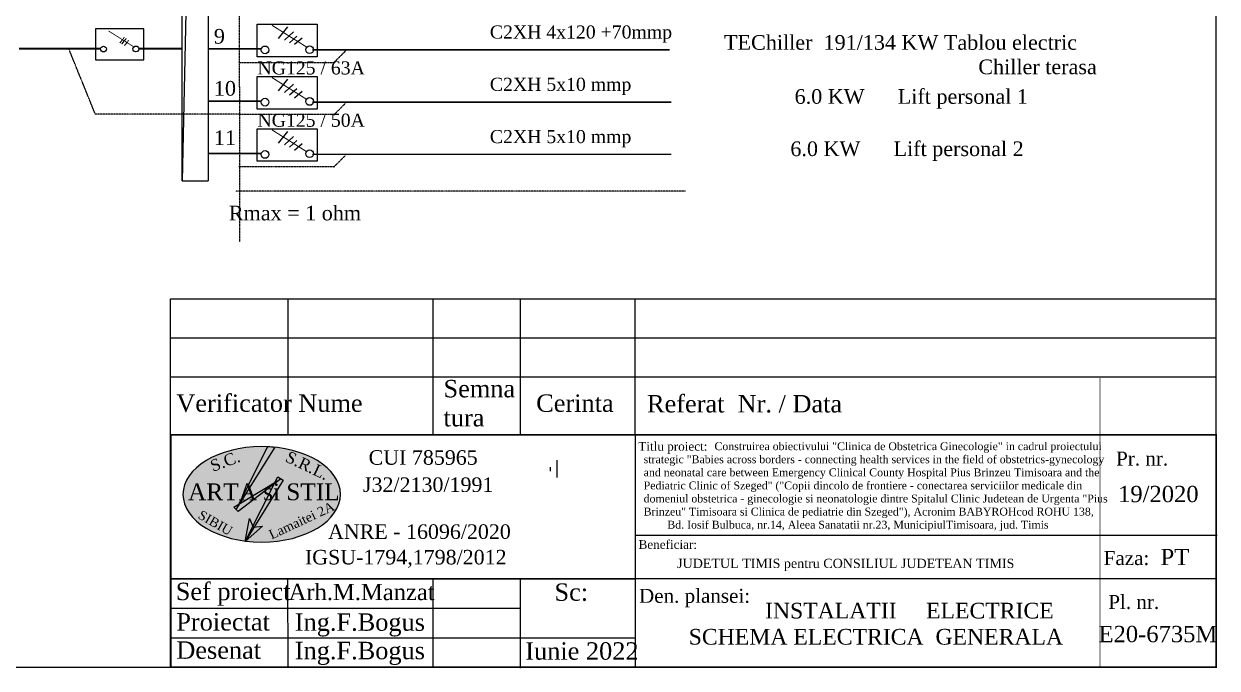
# Model space of a CAD drawing. Header units: inches. Extents: x -369701 to 85886, y 28217 to 66726.
# Drawn here: x -363964 to -353692, y 28219 to 33763 of the extents above; entities that cross this region are included whole.
import ezdxf

# ---------------------------------------------------------------- set-up
doc = ezdxf.new("R2010")
doc.units = ezdxf.units.IN
doc.header["$MEASUREMENT"] = 0
doc.linetypes.add('DOUBLE_DASHED', pattern=[1.093611, 0.529167, -0.211667, 0.141111, -0.211667])
doc.layers.add('Circuite', color=7, linetype='Continuous', lineweight=25)
for name, color, linetype in [('circuite prize normal', 7, 'Continuous'), ('ELECTRICAL', 7, 'Continuous'), ('Texte', 7, 'Continuous'), ('Z _ layout _ CARTUS', 7, 'Continuous')]:
    doc.layers.add(name, color=color, linetype=linetype)
doc.layers.add('Object_Pen_No__90', color=7, linetype='Continuous', lineweight=20, true_color=0xff4a04)
doc.layers.add('Slab_Pen_No__111', color=7, linetype='Continuous', lineweight=5, true_color=0x9e9e9e)
doc.styles.add('GENERATED_STYLE_1', font='arialbd.ttf')
doc.styles.add('GENERATED_STYLE_2', font='arial.ttf')
doc.styles.get("Standard").update_dxf_attribs({"font": 'arial.ttf'})

msp = doc.modelspace()

# ---------------------------------------------------------------- hatches: boundary and pattern name
at = {"layer": 'ELECTRICAL', "linetype": 'Continuous', "true_color": 0x7fd2f5}
h = msp.add_hatch(color=141, dxfattribs=at)
edge = h.paths.add_edge_path()
edge.add_ellipse((-361917, 29714), major_axis=(-678, 0), ratio=0.605763, start_angle=0, end_angle=360, ccw=False)
h.paths.add_polyline_path([(-361892, 29408), (-361321, 29674), (-361269, 29562), (-361840, 29296)], flags=9)
h.paths.add_polyline_path([(-362441, 29609), (-362145, 29441), (-362206, 29335), (-362501, 29504)], flags=24)
h.paths.add_polyline_path([(-361691, 30125), (-361319, 29948), (-361385, 29810), (-361757, 29987)], flags=25)
h.paths.add_polyline_path([(-362405, 30014), (-362138, 30115), (-362085, 29973), (-362351, 29872)], flags=25)
h.paths.add_polyline_path([(-362594, 29844), (-361253, 29844), (-361253, 29621), (-362594, 29621)], flags=25)
at = {"layer": 'ELECTRICAL', "linetype": 'Continuous'}
h = msp.add_hatch(color=1, dxfattribs=at)
h.paths.add_polyline_path([(-361800, 30119), (-361867, 30125), (-362116, 29628), (-362108, 29633)])
h.paths.add_polyline_path([(-362116, 29628), (-362156, 29604), (-362137, 29585)])
h.paths.add_polyline_path([(-362108, 29633), (-362116, 29628), (-362137, 29585)], flags=17)
h.paths.add_polyline_path([(-361810, 29803), (-361803, 29816), (-362108, 29633), (-362137, 29585), (-362119, 29567)])
h.paths.add_polyline_path([(-361751, 29847), (-361803, 29816), (-361810, 29803)], flags=17)
h.paths.add_polyline_path([(-361751, 29847), (-361810, 29803), (-361994, 29440), (-361991, 29431), (-361984, 29432), (-361731, 29835), (-361778, 29864), (-361803, 29816)])
h.paths.add_polyline_path([(-361911, 29441), (-361984, 29432), (-362060, 29309)])
h.paths.add_polyline_path([(-361984, 29432), (-361991, 29431), (-361994, 29440), (-362060, 29309)])
h.paths.add_polyline_path([(-361994, 29440), (-362022, 29507), (-362060, 29309)])

# ---------------------------------------------------------------- linework, layer by layer
at = {"layer": 'Circuite', "linetype": 'DOUBLE_DASHED'}
for p, q in [((-363136, 33600), (-363099, 33647)), ((-363120, 33591), (-363083, 33637)), ((-363098, 33576), (-363061, 33622))]:
    msp.add_line(p, q, dxfattribs=at)
at = {"layer": 'Circuite', "linetype": 'Continuous', "ltscale": 2}
msp.add_line((-358695, 29364), (-353692, 29364), dxfattribs=at)
at = {"layer": 'Circuite', "linetype": 'Continuous'}
msp.add_lwpolyline([(-363349, 33453), (-362931, 33453), (-362931, 33719), (-363349, 33719)], close=True, dxfattribs=at)
at = {"layer": 'Circuite', "linetype": 'Continuous', "flags": 128}
for points, const_width in [([(-363010, 33560), (-363236, 33702)], 6.81), ([(-363636, 33549), (-364007, 33549)], 17), ([(-363304, 33549), (-363675, 33549)], 17), ([(-362603, 33549), (-362974, 33549)], 17)]:
    msp.add_lwpolyline(points, dxfattribs=dict(at, const_width=const_width))
at = {"layer": 'Circuite', "linetype": 'Continuous'}
for centre in [(-363279, 33546), (-363000, 33547)]:
    msp.add_circle(centre, 25, dxfattribs=at)
at = {"layer": 'ELECTRICAL', "linetype": 'DOUBLE_DASHED'}
for p, q in [((-362124, 66063), (-362109, 31887)), ((-363349, 32985), (-363575, 33543)), ((-361296, 33430), (-361195, 33531)), ((-362116, 33430), (-361296, 33430)), ((-361296, 32980), (-361195, 33081)), ((-362116, 32985), (-363349, 32985)), ((-362116, 32985), (-361296, 32985)), ((-361296, 32530), (-361195, 32631)), ((-362116, 32535), (-361296, 32535)), ((-358268, 32322), (-362142, 32323))]:
    msp.add_line(p, q, dxfattribs=at)
at = {"layer": 'ELECTRICAL', "linetype": 'Continuous'}
for p, q in [((-362377, 43024), (-362601, 32413)), ((-361771, 33637), (-361693, 33736)), ((-361721, 33622), (-361643, 33694)), ((-361679, 33601), (-361615, 33658)), ((-361634, 33587), (-361570, 33644)), ((-361771, 33187), (-361693, 33286)), ((-361721, 33172), (-361643, 33244)), ((-361679, 33151), (-361615, 33208)), ((-361634, 33127), (-361570, 33184)), ((-361771, 32737), (-361693, 32836)), ((-361721, 32722), (-361643, 32793)), ((-361679, 32701), (-361615, 32758)), ((-361634, 32677), (-361570, 32734)), ((-362601, 32413), (-362377, 32413)), ((-361867, 30125), (-362137, 29585)), ((-362137, 29585), (-361800, 30119)), ((-361867, 30125), (-361800, 30119)), ((-362156, 29604), (-361751, 29847)), ((-361751, 29847), (-362119, 29567)), ((-362060, 29309), (-361778, 29864)), ((-361731, 29835), (-362060, 29309)), ((-361778, 29864), (-361731, 29835)), ((-362119, 29567), (-362156, 29604)), ((-362060, 29309), (-362022, 29507)), ((-362022, 29507), (-361991, 29431)), ((-361911, 29441), (-362060, 29309)), ((-361991, 29431), (-361911, 29441))]:
    msp.add_line(p, q, dxfattribs=at)
at = {"layer": 'ELECTRICAL', "linetype": 'Continuous', "flags": 128}
msp.add_lwpolyline([(-369701, 28226), (-353701, 28226), (-353701, 66726), (-369701, 66726)], close=True, dxfattribs=at)
at = {"layer": 'ELECTRICAL', "linetype": 'Continuous'}
msp.add_lwpolyline([(-362601, 32413), (-362601, 43024), (-362377, 43024), (-362377, 32413)], dxfattribs=at)
for points in [[(-361957, 33760), (-361439, 33760), (-361439, 33480), (-361957, 33480)], [(-361957, 33310), (-361439, 33310), (-361439, 33030), (-361957, 33030)], [(-361957, 32860), (-361439, 32860), (-361439, 32580), (-361957, 32580)]]:
    msp.add_lwpolyline(points, close=True, dxfattribs=at)
at = {"layer": 'ELECTRICAL', "linetype": 'Continuous', "flags": 128}
for points, const_width in [([(-361530, 33563), (-361829, 33751)], 9), ([(-361530, 33563), (-361829, 33751)], 9), ([(-362374, 33547), (-361921, 33547)], 13.5), ([(-362374, 33547), (-361921, 33547)], 13.5), ([(-362374, 33547), (-361921, 33547)], 13.5), ([(-361482, 33540), (-358404, 33540)], 13.5), ([(-361530, 33113), (-361829, 33301)], 9), ([(-361530, 33113), (-361829, 33301)], 9), ([(-362374, 33097), (-361921, 33097)], 13.5), ([(-361482, 33090), (-358392, 33090)], 13.5), ([(-361482, 33090), (-358404, 33090)], 13.5), ([(-361530, 32663), (-361829, 32851)], 9), ([(-361530, 32663), (-361829, 32851)], 9), ([(-362374, 32647), (-361921, 32647)], 13.5), ([(-361482, 32640), (-358392, 32640)], 13.5), ([(-361482, 32640), (-358404, 32640)], 13.5)]:
    msp.add_lwpolyline(points, dxfattribs=dict(at, const_width=const_width))
at = {"layer": 'ELECTRICAL', "linetype": 'Continuous'}
for centre in [(-361888, 33539), (-361504, 33540), (-361888, 33089), (-361504, 33095), (-361888, 32639), (-361504, 32645)]:
    msp.add_circle(centre, 33.1, dxfattribs=at)
at = {"layer": 'ELECTRICAL', "linetype": 'Continuous', "extrusion": (0, 0, -1)}
msp.add_ellipse((-361917, 29714), major_axis=(-678, 0), ratio=0.605763, dxfattribs=at)
at = {"layer": 'Object_Pen_No__90', "linetype": 'Continuous'}
for p, q in [((-359433, 29948), (-359433, 29932)), ((-359433, 29932), (-359433, 29915))]:
    msp.add_line(p, q, dxfattribs=at)
at = {"layer": 'Slab_Pen_No__111', "linetype": 'Continuous'}
msp.add_line((-359373, 29858), (-359373, 30008), dxfattribs=at)
at = {"layer": 'Texte', "linetype": 'Continuous'}
for p, q in [((-361690, 30562), (-361690, 31396)), ((-360440, 30562), (-360440, 31396)), ((-359690, 30561), (-359690, 31396)), ((-358701, 30561), (-358701, 31396)), ((-361690, 30227), (-361690, 31061)), ((-360440, 30227), (-360440, 31061)), ((-359690, 30226), (-359690, 31061)), ((-358701, 30226), (-358701, 31061)), ((-362701, 28988), (-358701, 28988)), ((-361690, 28227), (-361691, 28989)), ((-360440, 28227), (-360440, 28988)), ((-359690, 28219), (-359690, 28988)), ((-362701, 28734), (-359690, 28734)), ((-362701, 28480), (-358701, 28480))]:
    msp.add_line(p, q, dxfattribs=at)
at = {"layer": 'Texte', "linetype": 'Continuous', "flags": 128}
for points in [[(-362701, 30896), (-362701, 31396), (-353701, 31396)], [(-362701, 30896), (-362701, 31396), (-353701, 31396)], [(-362701, 30561), (-362701, 31061), (-353701, 31061)], [(-362701, 30561), (-362701, 31061), (-353701, 31061)], [(-362701, 30226), (-362701, 30726), (-353701, 30726)]]:
    msp.add_lwpolyline(points, dxfattribs=at)
at = {"layer": 'Texte', "linetype": 'Continuous'}
for points, const_width in [([(-354701, 28226), (-354701, 30715)], 5), ([(-358701, 28226), (-358701, 30226)], 10), ([(-362701, 28988), (-358701, 28988)], 10), ([(-358701, 28988), (-353701, 28988)], 10)]:
    msp.add_lwpolyline(points, dxfattribs=dict(at, const_width=const_width))
at = {"layer": 'Texte', "linetype": 'Continuous', "const_width": 15}
msp.add_lwpolyline([(-353701, 28226), (-362701, 28226), (-362701, 30226), (-353701, 30226)], close=True, dxfattribs=at)

# ---------------------------------------------------------------- texts
at = {"layer": 'circuite prize normal', "linetype": 'Continuous', "insert": (-357937, 33666), "char_height": 126.01, "width": 8587.54, "attachment_point": 1}
msp.add_mtext('{\\fTimes New Roman|b0|i0|c0|p18;TEChiller  191/134 KW Tablou electric \\P                                              Chiller terasa}', dxfattribs=at)
at = {"layer": 'ELECTRICAL', "linetype": 'Continuous', "attachment_point": 1}
for s, insert, char_height, width in [('{\\fTimes New Roman|b0|i0|c0|p18;9}', (-362329, 33719), 126.38, 407.44), ('{\\fTimes New Roman|b0|i0|c0|p18;NG125 / 63A }', (-361954, 33440), 112.5, 31494.36), ('{\\fTimes New Roman|b0|i0|c0|p18;10}', (-362329, 33271), 126.38, 407.44), ('{\\fTimes New Roman|b0|i0|c0|p18;NG125 / 50A }', (-361954, 32990), 112.5, 31494.36), ('{\\fTimes New Roman|b0|i0|c0|p18;11}', (-362329, 32846), 126.38, 407.44)]:
    msp.add_mtext(s, dxfattribs=dict(at, insert=insert, char_height=char_height, width=width))
at = {"layer": 'ELECTRICAL', "linetype": 'DOUBLE_DASHED', "attachment_point": 1}
for s, insert, char_height, width in [('{\\fTimes New Roman|b0|i0|c0|p18;C2XH 4x120 +70mmp}', (-359953, 33749), 112.51, 2505.18), ('{\\fTimes New Roman|b0|i0|c0|p18;C2XH 5x10 mmp}', (-359953, 33299), 112.51, 2505.18), ('{\\fTimes New Roman|b0|i0|c0|p18;                  6.0 KW      Lift personal 1}', (-358186, 33201), 126.01, 7616.34), ('{\\fTimes New Roman|b0|i0|c0|p18;C2XH 5x10 mmp}', (-359953, 32849), 112.51, 2505.18), ('{\\fTimes New Roman|b0|i0|c0|p18;                 6.0 KW      Lift personal 2}', (-358175, 32751), 126.01, 7616.34), ('\\fTimes New Roman|b0|i0|c0|p18;Rmax = 1 ohm', (-362200, 32198), 126.01, 7616.34)]:
    msp.add_mtext(s, dxfattribs=dict(at, insert=insert, char_height=char_height, width=width))
at = {"layer": 'Texte', "linetype": 'Continuous', "attachment_point": 1}
for s, insert, char_height, width in [('\\fTimes New Roman|b0|i0|c0|p18;Semna\\Ptura', (-360352, 30699), 150, 957.8), ('\\fTimes New Roman|b0|i0|c0|p18;Verificator', (-362652, 30574), 150, 957.75), ('\\fTimes New Roman|b0|i0|c0|p18;Nume', (-361602, 30574), 150, 957.8), ('\\fTimes New Roman|b0|i0|c0|p18;Cerinta ', (-359554, 30574), 150, 713.5), ('{\\fTimes New Roman|b0|i0|c0|p18;19/2020}', (-354545, 29787), 140, 1414.36), ('{\\fTimes New Roman|b0|i0|c0|p18;Faza:}', (-354669, 29226), 120, 1414.36), ('{\\fTimes New Roman|b0|i0|c0|p18;  PT}', (-354285, 29245), 140, 1414.36), ('{\\fTimes New Roman|b0|i0|c0|p18;Sef proiect}', (-362657, 28954), 150, 1016.64), ('{\\fTimes New Roman|b0|i0|c0|p18;Arh.M.Manzat}', (-361685, 28944), 140, 1423.27), ('{\\fTimes New Roman|b0|i0|c0|p18;  Sc:}', (-359510, 28948), 150, 713.5), ('{\\fTimes New Roman|b0|i0|c0|p18;                 \\H0.9x; INSTALATII  ^IELECTRICE    \\P       SCHEMA ELECTRICA  GENERALA\\P           }', (-358598, 28781), 150, 4967.19), ('{\\fTimes New Roman|b0|i0|c0|p18;Proiectat}', (-362652, 28692), 150, 957.75), ('{\\fTimes New Roman|b0|i0|c0|p18;Ing.F.Bogus}', (-361632, 28690), 150, 957.75), ('{\\fTimes New Roman|b0|i0|c0|p18; E20-6735M}', (-354766, 28582), 140, 1414.36), ('{\\fTimes New Roman|b0|i0|c0|p18;Desenat}', (-362652, 28449), 150, 957.75), ('{\\fTimes New Roman|b0|i0|c0|p18;Ing.F.Bogus}', (-361632, 28445), 150, 957.75), ('{\\fTimes New Roman|b0|i0|c0|p18;Iunie 2022}', (-359648, 28441), 150, 1534.79)]:
    msp.add_mtext(s, dxfattribs=dict(at, insert=insert, char_height=char_height, width=width))
at = {"layer": 'Texte', "attachment_point": 1}
for s, insert, char_height, width in [('\\fTimes New Roman|b0|i0|c0|p18;Referat  Nr. / Data', (-358600, 30569), 150, 2000.85), ('{\\fTimes New Roman|b0|i0|c0|p18;                        \\H1.38x;      \\H0.97826x;Construirea obiectivului "Clinica de Obstetrica Ginecologie" in cadrul proiectului\\Pstrategic "Babies across borders - connecting health services in the field of obstetrics-gynecology and neonatal care between Emergency Clinical County Hospital Pius Brinzeu Timisoara and the Pediatric Clinic of Szeged" ("Copii dincolo de frontiere - conectarea serviciilor medicale din domeniul obstetrica - ginecologie si neonatologie dintre Spitalul Clinic Judetean de Urgenta "Pius Brinzeu" Timisoara si Clinica de pediatrie din Szeged"), Acronim BABYROHcod ROHU 138, \\P        Bd. Iosif Bulbuca, nr.14, Aleea Sanatatii nr.23, MunicipiulTimisoara, jud. Timis}', (-358629, 30162), 50, 3987.91), ('{\\fTimes New Roman|b0|i0|c0|p18;        CUI 785965 \\H1.1x; }', (-361374, 30094), 125, 4218.94), ('{\\fTimes New Roman|b0|i0|c0|p18;Pr. nr.}', (-354562, 30082), 120, 1688.6), ('{\\fTimes New Roman|b0|i0|c0|p18;ARTA si STIL }', (-362551, 29808), 144, 3081.12), ('\\pxt9;{\\fTimes New Roman|b0|i0|c0|p18;J32/2130/1991}', (-361045, 29860), 125, 4218.94), ('\\pxt12;{\\fTimes New Roman|b0|i0|c0|p18;ANRE - 16096/2020}', (-361346, 29456), 125, 4218.94), ('{\\fTimes New Roman|b0|i0|c0|p18;IGSU-1794,1798/2012}', (-361545, 29236), 125, 4218.94), ('{\\fTimes New Roman|b0|i0|c0|p18;JUDETUL TIMIS pentru CONSILIUL JUDETEAN TIMIS}', (-358341, 29160), 80, 3024), ('{\\fTimes New Roman|b0|i0|c0|p18;Den. plansei:   }', (-358669, 28901), 120, 1562.27), ('{\\fTimes New Roman|b0|i0|c0|p18;Pl. nr.}', (-354629, 28848), 120, 937.77)]:
    msp.add_mtext(s, dxfattribs=dict(at, insert=insert, char_height=char_height, width=width))
at = {"layer": 'Texte', "width": 3081.12, "attachment_point": 1}
for s, insert, char_height, rotation in [('{\\fTimes New Roman|b0|i0|c0|p18;S.C.}', (-362372, 30000), 100, 20.7146), ('{\\fTimes New Roman|b0|i0|c0|p18;S.R.L.}', (-361679, 30091), 100, 334.5926), ('{\\fTimes New Roman|b0|i0|c0|p18;Lamaitei 2A}', (-361865, 29398), 80, 25.0215), ('{\\fTimes New Roman|b0|i0|c0|p18;SIBIU}', (-362433, 29582), 80, 330.2913)]:
    msp.add_mtext(s, dxfattribs=dict(at, insert=insert, char_height=char_height, rotation=rotation))
at = {"layer": 'Z _ layout _ CARTUS', "color": 7, "linetype": 'Continuous', "lineweight": 35, "insert": (-358675, 30165), "char_height": 75, "width": 4130, "attachment_point": 1, "line_spacing_factor": 1.034871, "style": 'GENERATED_STYLE_2'}
msp.add_mtext('\\A1;\\pxql,t15;{\\fTimes New Roman|b0|i0|c0|p18;\\H1x;Titlu proiect:\\H0.99999x;   }', dxfattribs=at)
at = {"layer": 'Z _ layout _ CARTUS', "color": 7, "linetype": 'Continuous', "lineweight": 35, "insert": (-358673, 29320), "char_height": 75, "attachment_point": 1, "style": 'GENERATED_STYLE_1'}
msp.add_mtext('\\A1;\\pxql;{\\fTimes New Roman|b0|i0|c0|p18;Beneficiar:}', dxfattribs=at)

doc.saveas('drawing.dxf')
